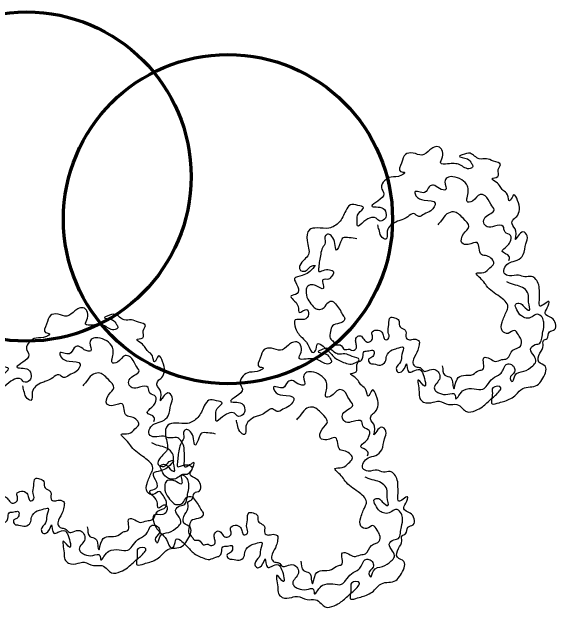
# Model space of a CAD drawing. Header units: metres. Extents: x 180 to 3220, y 13789 to 15035.
# Drawn here: x 739.457 to 742.552, y 14714.352 to 14717.741 of the extents above; entities that cross this region are included whole.
import ezdxf

# ---------------------------------------------------------------- set-up
doc = ezdxf.new("R2010")
doc.units = ezdxf.units.M
doc.header["$MEASUREMENT"] = 0
doc.layers.add('04 Дендроплан (существующие растения)', color=7, linetype='Continuous')
doc.layers.add('04 План (существующие кустарники)', color=7, linetype='Continuous')
doc.layers.add('04 Удаление (по чужой ведомсти)', color=130, linetype='Continuous', lineweight=211)

# ---------------------------------------------------------------- blocks, each defined once
blk = doc.blocks.new('A$Cd2c5afdf')
at = {"layer": '04 Дендроплан (существующие растения)', "color": 114}
for points, start_tangent, end_tangent in [([(-0.616, -0.3191), (-0.6311, -0.3515), (-0.6467, -0.3706), (-0.6781, -0.3242), (-0.7107, -0.2856), (-0.7478, -0.2323), (-0.7493, -0.1848), (-0.6988, -0.1819), (-0.6736, -0.1522), (-0.6825, -0.1256), (-0.7255, -0.1433), (-0.733, -0.1078), (-0.773, -0.0485), (-0.7389, -0.0351), (-0.7344, 0.0034), (-0.7537, 0.0509), (-0.7107, 0.0672), (-0.641, 0.1161), (-0.6365, 0.1235), (-0.6469, 0.125), (-0.6929, 0.0924), (-0.724, 0.1027), (-0.7226, 0.125), (-0.6736, 0.1872), (-0.6821, 0.2665), (-0.6689, 0.3272), (-0.625, 0.3378), (-0.5572, 0.3369), (-0.4992, 0.3703), (-0.4621, 0.4356), (-0.4357, 0.469), (-0.3926, 0.4655), (-0.3609, 0.4541), (-0.3882, 0.4215), (-0.397, 0.3732), (-0.3952, 0.3495), (-0.3583, 0.3741), (-0.2826, 0.3881), (-0.2747, 0.3794), (-0.2407, 0.3874), (-0.2322, 0.4141), (-0.2487, 0.4488), (-0.3137, 0.4621), (-0.2791, 0.4907), (-0.2456, 0.5318), (-0.2586, 0.5665), (-0.2413, 0.6066), (-0.2044, 0.6272), (-0.1447, 0.637), (-0.1273, 0.6522), (-0.1501, 0.6587), (-0.1444, 0.7071), (-0.1225, 0.7562), (-0.0792, 0.7637), (-0.0295, 0.752), (0.0171, 0.7819), (0.0401, 0.7969), (0.0711, 0.7969), (0.085, 0.7819), (0.0882, 0.7414), (0.078, 0.7061), (0.117, 0.7019), (0.1872, 0.6964), (0.2465, 0.6756), (0.261, 0.6868), (0.254, 0.7049), (0.2305, 0.7306), (0.1851, 0.7455), (0.2001, 0.753), (0.2455, 0.7626), (0.2978, 0.7306), (0.338, 0.7316), (0.3781, 0.7177), (0.4187, 0.6985), (0.4054, 0.6697), (0.4022, 0.6296), (0.369, 0.6179), (0.3936, 0.5987), (0.4334, 0.5514), (0.4574, 0.5269), (0.4697, 0.4922), (0.4793, 0.5034), (0.4948, 0.5269), (0.5156, 0.4948), (0.5258, 0.442), (0.5103, 0.403), (0.4895, 0.3846), (0.4836, 0.3622), (0.506, 0.32), (0.5029, 0.2715), (0.5461, 0.3157), (0.5701, 0.2926), (0.5624, 0.2485), (0.547, 0.1862), (0.5135, 0.1546), (0.4693, 0.1402), (0.4434, 0.1143), (0.4396, 0.0807), (0.4693, 0.0654), (0.5211, 0.0702), (0.5566, 0.0596), (0.594, 0.0625), (0.6355, 0.0141), (0.6393, -0.0252), (0.6393, -0.0732), (0.6428, -0.106), (0.6937, -0.0805), (0.6844, -0.1161), (0.6717, -0.1484), (0.709, -0.1738), (0.7311, -0.2051), (0.726, -0.2399), (0.6963, -0.2535), (0.6827, -0.2908), (0.6624, -0.3018), (0.6615, -0.331), (0.642, -0.3742), (0.6361, -0.4243), (0.6734, -0.4488), (0.6742, -0.4848), (0.653, -0.5255), (0.6267, -0.556), (0.5453, -0.5746), (0.5062, -0.6104), (0.4434, -0.646), (0.41, -0.6555), (0.371, -0.6623), (0.3718, -0.6021), (0.3744, -0.5707), (0.421, -0.5707), (0.4134, -0.5885), (0.3659, -0.6335), (0.315, -0.6784), (0.2766, -0.6997), (0.2249, -0.7065), (0.2028, -0.6879), (0.1698, -0.6658), (0.122, -0.6649), (0.0686, -0.6471), (0.0355, -0.6522), (-0.0196, -0.6522), (-0.04, -0.631), (-0.0442, -0.5929), (-0.0485, -0.5274), (-0.0129, -0.5621), (-0.0222, -0.4943), (-0.0409, -0.4672), (-0.0799, -0.4765), (-0.1028, -0.4816), (-0.1155, -0.4341), (-0.137, -0.473), (-0.1659, -0.4814), (-0.1743, -0.4611), (-0.1506, -0.423), (-0.1421, -0.3814), (-0.1353, -0.3399), (-0.1693, -0.3464), (-0.1973, -0.3549), (-0.2296, -0.3905), (-0.2372, -0.4227), (-0.2635, -0.4414), (-0.3033, -0.4354), (-0.3254, -0.4303), (-0.3322, -0.4091), (-0.3186, -0.4007), (-0.3025, -0.382), (-0.305, -0.3583), (-0.3305, -0.3608), (-0.3568, -0.3651), (-0.3644, -0.3973), (-0.3754, -0.4168), (-0.3966, -0.4236), (-0.4309, -0.4363), (-0.4657, -0.4296), (-0.4971, -0.416), (-0.5259, -0.3982), (-0.5471, -0.3762), (-0.5819, -0.3414), (-0.616, -0.3191)], (-0.978083, 0.208214), (-0.978083, 0.208214)), ([(0.466, 0.1526), (0.468, 0.1755), (0.4281, 0.2042), (0.4549, 0.2343), (0.4726, 0.2584), (0.4758, 0.2956), (0.4438, 0.3146), (0.4333, 0.3468), (0.385, 0.3481), (0.3432, 0.3442), (0.3229, 0.3671), (0.3314, 0.3984), (0.3824, 0.4408), (0.3628, 0.4724), (0.3308, 0.5214), (0.302, 0.5279), (0.2582, 0.4907), (0.2282, 0.4881), (0.2289, 0.5096), (0.2302, 0.5762), (0.1975, 0.6112), (0.1473, 0.6294), (0.1145, 0.6233), (0.1023, 0.6005), (0.1077, 0.5556), (0.0704, 0.5617), (0.0366, 0.5809), (0.013, 0.5725), (-0.0136, 0.539), (-0.0692, 0.5421), (-0.0624, 0.5208), (-0.0159, 0.4964), (0.0473, 0.4797), (0.0221, 0.436), (-0.016, 0.4169), (-0.0472, 0.4033), (-0.0746, 0.4192), (-0.1096, 0.4017), (-0.1424, 0.3842), (-0.167, 0.3757), (-0.2074, 0.3521), (-0.2256, 0.3202), (-0.2332, 0.2737), (-0.2607, 0.2912), (-0.2728, 0.3285), (-0.2789, 0.3559)], (0.359015, 0.933332), (0.017504, 0.999847)), ([(0.0867, -0.4459), (0.1019, -0.4998), (0.1348, -0.5127), (0.1465, -0.5496), (0.1529, -0.576), (0.1711, -0.5209), (0.2075, -0.5004), (0.2614, -0.4945), (0.2972, -0.4723), (0.3183, -0.467), (0.3241, -0.3996), (0.3585, -0.4054), (0.3901, -0.4207), (0.4253, -0.4107), (0.4552, -0.4049), (0.4892, -0.3568), (0.5326, -0.3334), (0.535, -0.2961), (0.5204, -0.2697), (0.4969, -0.2445), (0.4612, -0.2615), (0.4283, -0.2469), (0.4278, -0.1982), (0.4524, -0.1367), (0.4606, -0.1099), (0.4442, -0.0788), (0.412, -0.0519), (0.3393, 0.0085), (0.3162, 0.0392), (0.281, 0.0809), (0.3227, 0.085), (0.3584, 0.1113), (0.3795, 0.1353), (0.3409, 0.1787), (0.3098, 0.1869), (0.285, 0.2546), (0.2352, 0.244), (0.1989, 0.2528), (0.2082, 0.3038), (0.2376, 0.3454), (0.2058, 0.3932), (0.1507, 0.4295), (0.1132, 0.4172), (0.0809, 0.3785), (0.0614, 0.3562)], (0.290361, -0.956917), (-0.678805, -0.734319)), ([(-0.3982, 0.2753), (-0.442, 0.2821), (-0.4774, 0.2812), (-0.4909, 0.2577), (-0.5153, 0.2122), (-0.5237, 0.2492), (-0.5414, 0.2896), (-0.5607, 0.3022), (-0.5767, 0.2947), (-0.5793, 0.2534), (-0.5944, 0.2248), (-0.6045, 0.1895), (-0.6113, 0.1516), (-0.6155, 0.1138), (-0.6146, 0.091), (-0.591, 0.0961), (-0.554, 0.1003), (-0.5313, 0.0868), (-0.5422, 0.0624), (-0.5591, 0.0469), (-0.5928, 0.0435), (-0.5903, 0.0141), (-0.5911, -0.007), (-0.6197, 0.004), (-0.6467, 0.0141), (-0.6778, 0.0073), (-0.6871, -0.0179), (-0.6778, -0.0667), (-0.6526, -0.102), (-0.6298, -0.1222), (-0.6105, -0.1248), (-0.5844, -0.1147), (-0.5625, -0.0852), (-0.5389, -0.0785), (-0.5145, -0.1012), (-0.4924, -0.1319), (-0.4781, -0.1588), (-0.468, -0.1756), (-0.4739, -0.1916), (-0.4975, -0.2042), (-0.537, -0.2177), (-0.5488, -0.2505), (-0.5497, -0.2894), (-0.5312, -0.3096), (-0.5186, -0.3264), (-0.4933, -0.3273), (-0.4681, -0.3534), (-0.4411, -0.3508), (-0.4268, -0.3576), (-0.4032, -0.3483), (-0.4024, -0.3248), (-0.4058, -0.3037), (-0.3973, -0.281), (-0.3788, -0.2751), (-0.3595, -0.2945), (-0.3393, -0.3105), (-0.3148, -0.3012), (-0.309, -0.2818), (-0.314, -0.2591), (-0.2871, -0.2423), (-0.2568, -0.2549), (-0.2466, -0.2793), (-0.2374, -0.297), (-0.2172, -0.2869), (-0.2205, -0.2558), (-0.2172, -0.2112), (-0.2079, -0.1708), (-0.1843, -0.1725), (-0.1591, -0.1876), (-0.1557, -0.2187), (-0.1322, -0.2373), (-0.1195, -0.2499), (-0.1187, -0.2877), (-0.0997, -0.298), (-0.0711, -0.2938), (-0.0442, -0.3072), (-0.045, -0.3257), (-0.0526, -0.3577), (-0.0761, -0.4074), (-0.0778, -0.4368), (-0.061, -0.4519), (-0.0391, -0.4562), (-0.0164, -0.4764), (0.0064, -0.473), (0.0451, -0.4671), (0.0678, -0.4865), (0.0731, -0.5153), (0.0554, -0.5439), (0.0411, -0.5717), (0.0512, -0.5902), (0.0714, -0.602), (0.1186, -0.6079), (0.1591, -0.608), (0.1641, -0.6333), (0.1818, -0.6148), (0.2104, -0.5836), (0.2693, -0.5761), (0.3182, -0.5777), (0.3418, -0.5559), (0.3746, -0.518), (0.417, -0.4918), (0.4338, -0.4683), (0.4507, -0.4388), (0.4742, -0.4363), (0.4961, -0.4548), (0.4978, -0.48), (0.4734, -0.5179), (0.4835, -0.5356), (0.4995, -0.5019), (0.5508, -0.4767), (0.6014, -0.4455), (0.619, -0.422), (0.6089, -0.39), (0.5896, -0.3504), (0.6157, -0.3252), (0.642, -0.3172), (0.6529, -0.2878), (0.6597, -0.2516), (0.6647, -0.1986), (0.6546, -0.17), (0.626, -0.1523), (0.5974, -0.1683), (0.5637, -0.1742), (0.5368, -0.1624), (0.5107, -0.127), (0.5048, -0.0959), (0.53, -0.0909), (0.5502, -0.1085), (0.5822, -0.1304), (0.578, -0.0833), (0.5755, -0.0367), (0.5519, -0.0064), (0.5149, 0.0104), (0.4702, 0.0239), (0.4534, 0.0314)], (-0.900669, 0.434505), (-0.965091, 0.261915))]:
    blk.add_spline(points, degree=3, dxfattribs=dict(at, start_tangent=start_tangent, end_tangent=end_tangent))

msp = doc.modelspace()

# ---------------------------------------------------------------- linework, layer by layer
at = {"layer": '04 Удаление (по чужой ведомсти)', "lineweight": 120}
for centre in [(739.5402, 14716.8047), (740.6858, 14716.5626)]:
    msp.add_circle(centre, 0.9359, dxfattribs=at)

# ---------------------------------------------------------------- block references
at = {"layer": '04 План (существующие кустарники)', "lineweight": 0}
for p in [(741.8176, 14716.1747), (739.7985, 14715.2589), (741.0134, 14715.0649)]:
    msp.add_blockref('A$Cd2c5afdf', p, dxfattribs=at)

doc.saveas('drawing.dxf')
